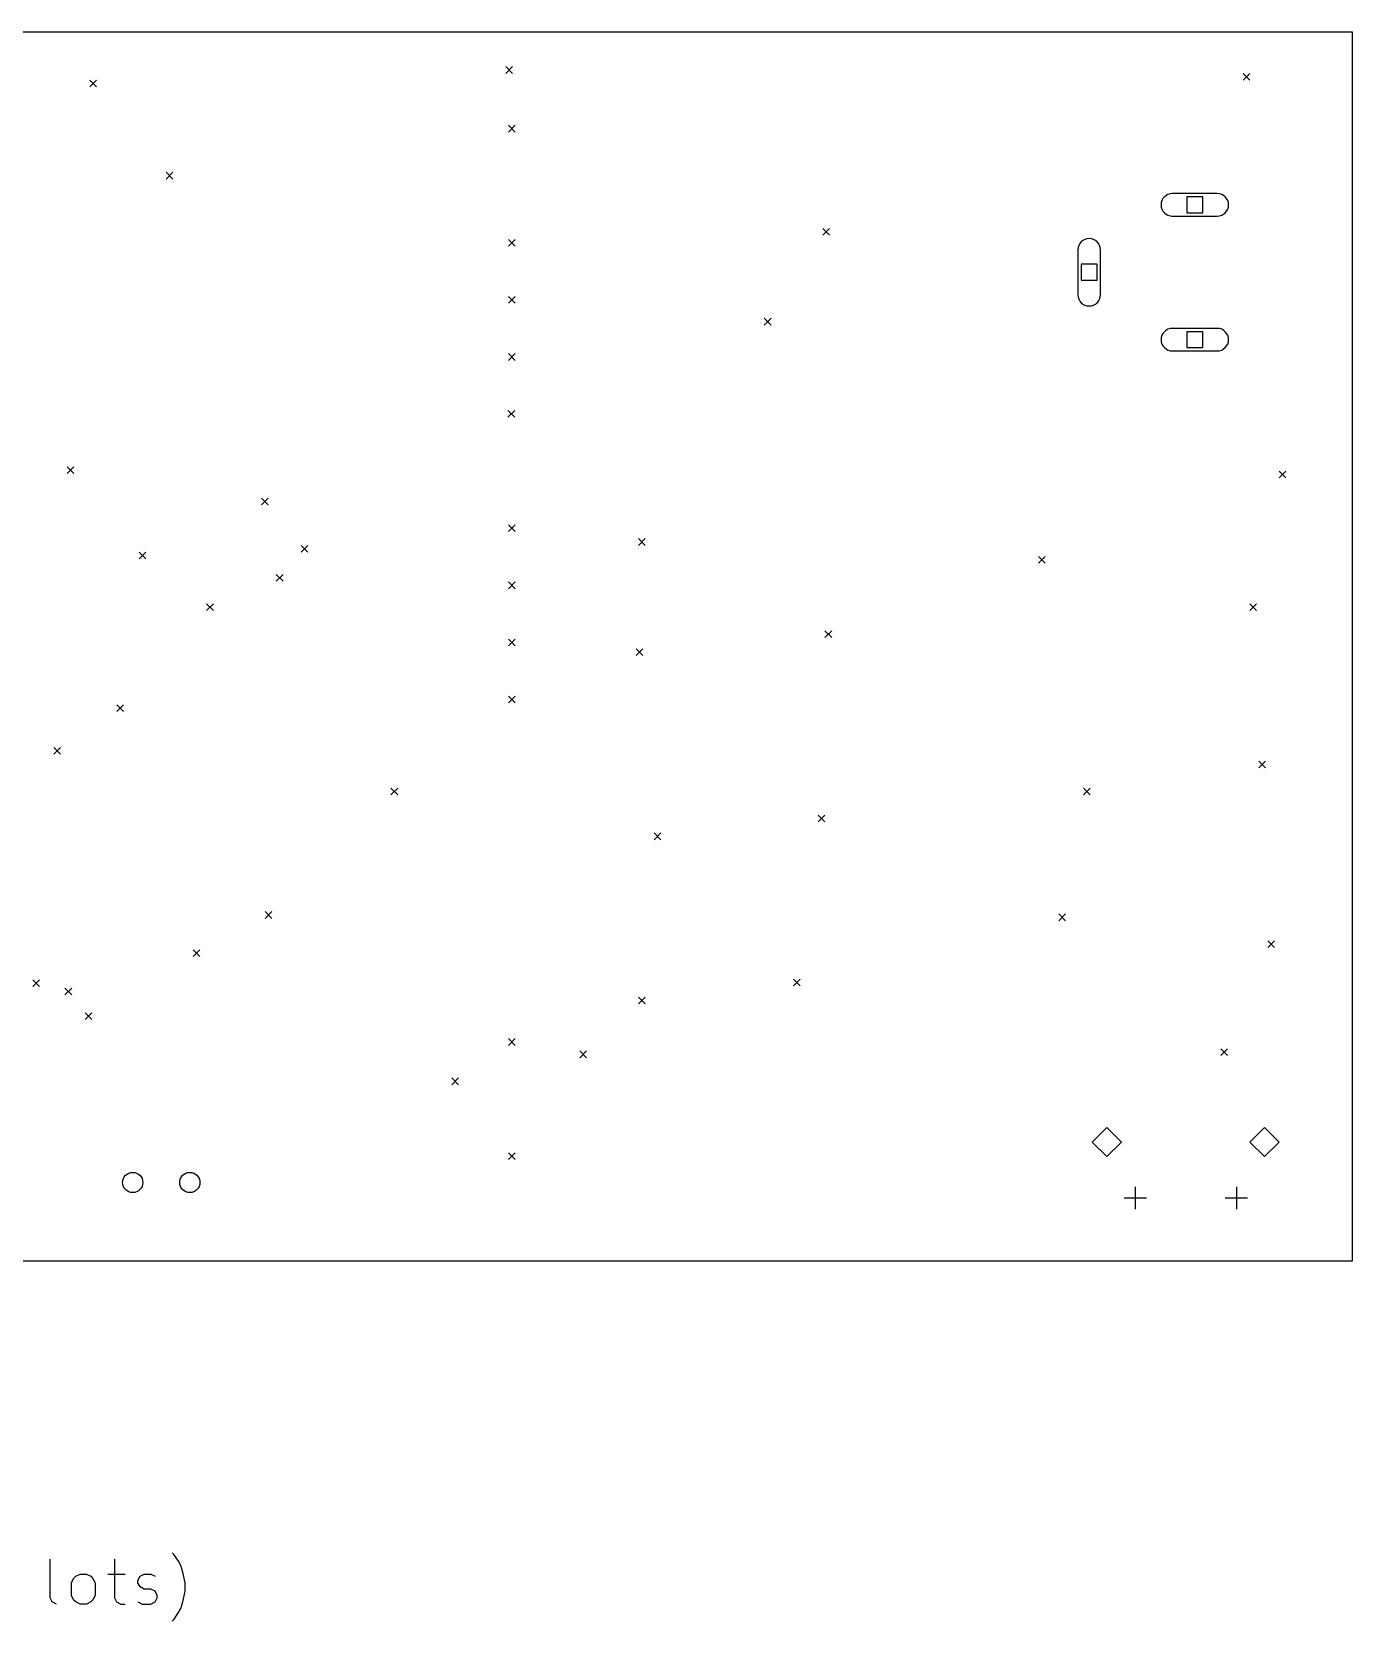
# Model space of a CAD drawing. Extents: x 3.67 to 8.31, y -5.15 to -2.26.
# Drawn here: x 5.995 to 8.307, y -5.048 to -2.264 of the extents above; entities that cross this region are included whole.
import ezdxf

# ---------------------------------------------------------------- set-up
doc = ezdxf.new("R2010")
doc.units = 0
doc.header["$MEASUREMENT"] = 0
doc.layers.add('BLACK', color=7, linetype='CONTINUOUS')

msp = doc.modelspace()

# ---------------------------------------------------------------- linework, layer by layer
at = {"layer": 'BLACK', "linetype": 'CONTINUOUS'}
for p, q in [((3.7244, -2.2638), (8.3071, -2.2638)), ((8.3071, -2.2638), (8.3071, -4.4173)), ((6.8248, -2.3248), (6.8366, -2.3366)), ((6.8366, -2.3248), (6.8248, -2.3366)), ((8.1161, -2.3366), (8.128, -2.3484)), ((8.128, -2.3366), (8.1161, -2.3484)), ((6.0965, -2.3484), (6.1083, -2.3602)), ((6.1083, -2.3484), (6.0965, -2.3602)), ((6.8295, -2.4276), (6.8413, -2.4394)), ((6.8413, -2.4276), (6.8295, -2.4394)), ((6.2303, -2.5098), (6.2421, -2.5217)), ((6.2421, -2.5098), (6.2303, -2.5217)), ((8.0709, -2.5472), (7.9921, -2.5472)), ((8.0454, -2.553), (8.0176, -2.553)), ((8.0176, -2.553), (8.0176, -2.5808)), ((8.0454, -2.5808), (8.0454, -2.553)), ((7.9921, -2.5866), (8.0709, -2.5866)), ((8.0176, -2.5808), (8.0454, -2.5808)), ((7.3799, -2.6083), (7.3917, -2.6201)), ((7.3917, -2.6083), (7.3799, -2.6201)), ((6.8295, -2.6276), (6.8413, -2.6394)), ((6.8413, -2.6276), (6.8295, -2.6394)), ((7.8268, -2.6457), (7.8268, -2.7244)), ((7.8604, -2.6711), (7.8325, -2.6711)), ((7.8325, -2.6711), (7.8325, -2.699)), ((7.8604, -2.699), (7.8604, -2.6711)), ((7.8661, -2.7244), (7.8661, -2.6457)), ((7.8325, -2.699), (7.8604, -2.699)), ((6.8295, -2.7276), (6.8413, -2.7394)), ((6.8413, -2.7276), (6.8295, -2.7394)), ((7.2776, -2.7657), (7.2894, -2.7776)), ((7.2894, -2.7657), (7.2776, -2.7776)), ((8.0709, -2.7835), (7.9921, -2.7835)), ((8.0454, -2.7892), (8.0176, -2.7892)), ((8.0176, -2.7892), (8.0176, -2.8171)), ((8.0454, -2.8171), (8.0454, -2.7892)), ((6.8295, -2.8276), (6.8413, -2.8394)), ((6.8413, -2.8276), (6.8295, -2.8394)), ((7.9921, -2.8228), (8.0709, -2.8228)), ((8.0176, -2.8171), (8.0454, -2.8171)), ((6.8287, -2.9272), (6.8406, -2.939)), ((6.8406, -2.9272), (6.8287, -2.939)), ((6.0571, -3.0256), (6.0689, -3.0374)), ((6.0689, -3.0256), (6.0571, -3.0374)), ((8.1791, -3.0335), (8.1909, -3.0453)), ((8.1909, -3.0335), (8.1791, -3.0453)), ((6.3971, -3.0807), (6.409, -3.0925)), ((6.409, -3.0807), (6.3971, -3.0925)), ((6.8295, -3.1276), (6.8413, -3.1394)), ((6.8413, -3.1276), (6.8295, -3.1394)), ((6.4665, -3.1634), (6.4783, -3.1752)), ((6.4783, -3.1634), (6.4665, -3.1752)), ((7.0571, -3.1516), (7.0689, -3.1634)), ((7.0689, -3.1516), (7.0571, -3.1634)), ((6.1831, -3.1752), (6.1949, -3.187)), ((6.1949, -3.1752), (6.1831, -3.187)), ((7.7579, -3.1831), (7.7697, -3.1949)), ((7.7697, -3.1831), (7.7579, -3.1949)), ((6.4232, -3.2146), (6.435, -3.2264)), ((6.435, -3.2146), (6.4232, -3.2264)), ((6.8295, -3.2276), (6.8413, -3.2394)), ((6.8413, -3.2276), (6.8295, -3.2394)), ((6.3012, -3.2657), (6.313, -3.2776)), ((6.313, -3.2657), (6.3012, -3.2776)), ((8.128, -3.2657), (8.1398, -3.2776)), ((8.1398, -3.2657), (8.128, -3.2776)), ((7.3839, -3.313), (7.3957, -3.3248)), ((7.3957, -3.313), (7.3839, -3.3248)), ((6.8295, -3.3276), (6.8413, -3.3394)), ((6.8413, -3.3276), (6.8295, -3.3394)), ((7.0531, -3.3445), (7.065, -3.3563)), ((7.065, -3.3445), (7.0531, -3.3563)), ((6.1437, -3.4429), (6.1555, -3.4547)), ((6.1555, -3.4429), (6.1437, -3.4547)), ((6.8295, -3.4276), (6.8413, -3.4394)), ((6.8413, -3.4276), (6.8295, -3.4394)), ((6.0335, -3.5177), (6.0453, -3.5295)), ((6.0453, -3.5177), (6.0335, -3.5295)), ((8.1437, -3.5413), (8.1555, -3.5531)), ((8.1555, -3.5413), (8.1437, -3.5531)), ((6.624, -3.5886), (6.6358, -3.6004)), ((6.6358, -3.5886), (6.624, -3.6004)), ((7.8366, -3.5886), (7.8484, -3.6004)), ((7.8484, -3.5886), (7.8366, -3.6004)), ((7.372, -3.6358), (7.3839, -3.6476)), ((7.3839, -3.6358), (7.372, -3.6476)), ((7.0846, -3.6673), (7.0965, -3.6791)), ((7.0965, -3.6673), (7.0846, -3.6791)), ((6.4035, -3.8051), (6.4154, -3.8169)), ((6.4154, -3.8051), (6.4035, -3.8169)), ((7.7933, -3.8091), (7.8051, -3.8209)), ((7.8051, -3.8091), (7.7933, -3.8209)), ((8.1594, -3.8563), (8.1713, -3.8681)), ((8.1713, -3.8563), (8.1594, -3.8681)), ((6.2776, -3.872), (6.2894, -3.8839)), ((6.2894, -3.872), (6.2776, -3.8839)), ((5.9968, -3.9247), (6.0086, -3.9365)), ((6.0086, -3.9247), (5.9968, -3.9365)), ((7.3287, -3.9232), (7.3406, -3.935)), ((7.3406, -3.9232), (7.3287, -3.935)), ((6.0531, -3.939), (6.065, -3.9508)), ((6.065, -3.939), (6.0531, -3.9508)), ((7.0571, -3.9547), (7.0689, -3.9665)), ((7.0689, -3.9547), (7.0571, -3.9665)), ((6.0886, -3.9823), (6.1004, -3.9941)), ((6.1004, -3.9823), (6.0886, -3.9941)), ((6.8295, -4.0276), (6.8413, -4.0394)), ((6.8413, -4.0276), (6.8295, -4.0394)), ((6.9547, -4.0492), (6.9665, -4.061)), ((6.9665, -4.0492), (6.9547, -4.061)), ((8.0768, -4.0453), (8.0886, -4.0571)), ((8.0886, -4.0453), (8.0768, -4.0571)), ((6.7303, -4.0965), (6.7421, -4.1083)), ((6.7421, -4.0965), (6.7303, -4.1083)), ((7.8776, -4.1831), (7.852, -4.2087)), ((7.9031, -4.2087), (7.8776, -4.1831)), ((8.1535, -4.1831), (8.128, -4.2087)), ((8.1791, -4.2087), (8.1535, -4.1831)), ((6.8295, -4.2276), (6.8413, -4.2394)), ((6.8413, -4.2276), (6.8295, -4.2394)), ((7.852, -4.2087), (7.8776, -4.2343)), ((7.8776, -4.2343), (7.9031, -4.2087)), ((8.128, -4.2087), (8.1535, -4.2343)), ((8.1535, -4.2343), (8.1791, -4.2087)), ((7.9272, -4.2872), (7.9272, -4.3262)), ((8.1043, -4.2872), (8.1043, -4.3262)), ((7.9077, -4.3067), (7.9467, -4.3067)), ((8.0848, -4.3067), (8.1238, -4.3067)), ((8.3071, -4.4173), (3.7244, -4.4173)), ((6.2445, -4.9319), (6.2408, -4.9281)), ((6.0271, -5.0069), (6.0271, -4.9394)), ((6.1396, -4.9394), (6.1396, -5.0069)), ((6.252, -4.9431), (6.2445, -4.9319)), ((6.2558, -4.9506), (6.252, -4.9431)), ((6.2595, -4.9619), (6.2558, -4.9506)), ((6.0646, -4.9806), (6.0683, -4.9731)), ((6.0646, -5.0031), (6.0646, -4.9806)), ((6.0683, -4.9731), (6.0721, -4.9694)), ((6.0721, -4.9694), (6.0796, -4.9656)), ((6.0796, -4.9656), (6.0908, -4.9656)), ((6.0908, -4.9656), (6.0983, -4.9694)), ((6.0983, -4.9694), (6.1021, -4.9731)), ((6.1021, -4.9731), (6.1058, -4.9806)), ((6.1058, -4.9806), (6.1058, -5.0031)), ((6.1283, -4.9656), (6.1583, -4.9656)), ((6.1808, -4.9769), (6.1845, -4.9694)), ((6.1808, -4.9806), (6.1808, -4.9769)), ((6.1845, -4.9881), (6.1808, -4.9806)), ((6.1845, -4.9694), (6.192, -4.9656)), ((6.192, -4.9656), (6.2033, -4.9656)), ((6.2033, -4.9656), (6.2108, -4.9694)), ((6.2633, -4.9806), (6.2595, -4.9619)), ((6.2633, -4.9956), (6.2633, -4.9806)), ((6.0308, -5.0144), (6.0271, -5.0069)), ((6.0683, -5.0106), (6.0646, -5.0031)), ((6.0721, -5.0144), (6.0683, -5.0106)), ((6.1021, -5.0106), (6.0983, -5.0144)), ((6.1058, -5.0031), (6.1021, -5.0106)), ((6.1396, -5.0069), (6.1433, -5.0144)), ((6.192, -4.9919), (6.1845, -4.9881)), ((6.2033, -4.9919), (6.192, -4.9919)), ((6.2108, -4.9956), (6.2033, -4.9919)), ((6.2145, -5.0031), (6.2108, -4.9956)), ((6.2108, -5.0144), (6.2145, -5.0069)), ((6.2145, -5.0069), (6.2145, -5.0031)), ((6.2595, -5.0144), (6.2633, -4.9956)), ((6.0383, -5.0181), (6.0308, -5.0144)), ((6.0796, -5.0181), (6.0721, -5.0144)), ((6.0908, -5.0181), (6.0796, -5.0181)), ((6.0983, -5.0144), (6.0908, -5.0181)), ((6.1433, -5.0144), (6.1508, -5.0181)), ((6.1508, -5.0181), (6.1583, -5.0181)), ((6.1808, -5.0144), (6.1883, -5.0181)), ((6.1883, -5.0181), (6.2033, -5.0181)), ((6.2033, -5.0181), (6.2108, -5.0144)), ((6.2445, -5.0444), (6.252, -5.0331)), ((6.252, -5.0331), (6.2558, -5.0256)), ((6.2558, -5.0256), (6.2595, -5.0144)), ((6.2408, -5.0481), (6.2445, -5.0444))]:
    msp.add_line(p, q, dxfattribs=at)
at = {"layer": 'BLACK'}
for centre in [(6.1717, -4.2795), (6.2717, -4.2795)]:
    msp.add_circle(centre, 0.0177, dxfattribs=at)
for centre, start, end in [((7.9921, -2.5669), 90, 270), ((8.0709, -2.5669), 270, 450), ((7.8465, -2.6457), 360, 540), ((7.8465, -2.7244), 180, 360), ((7.9921, -2.8031), 90, 270), ((8.0709, -2.8031), 270, 450)]:
    msp.add_arc(centre, 0.0197, start, end, dxfattribs=at)

doc.saveas('drawing.dxf')
